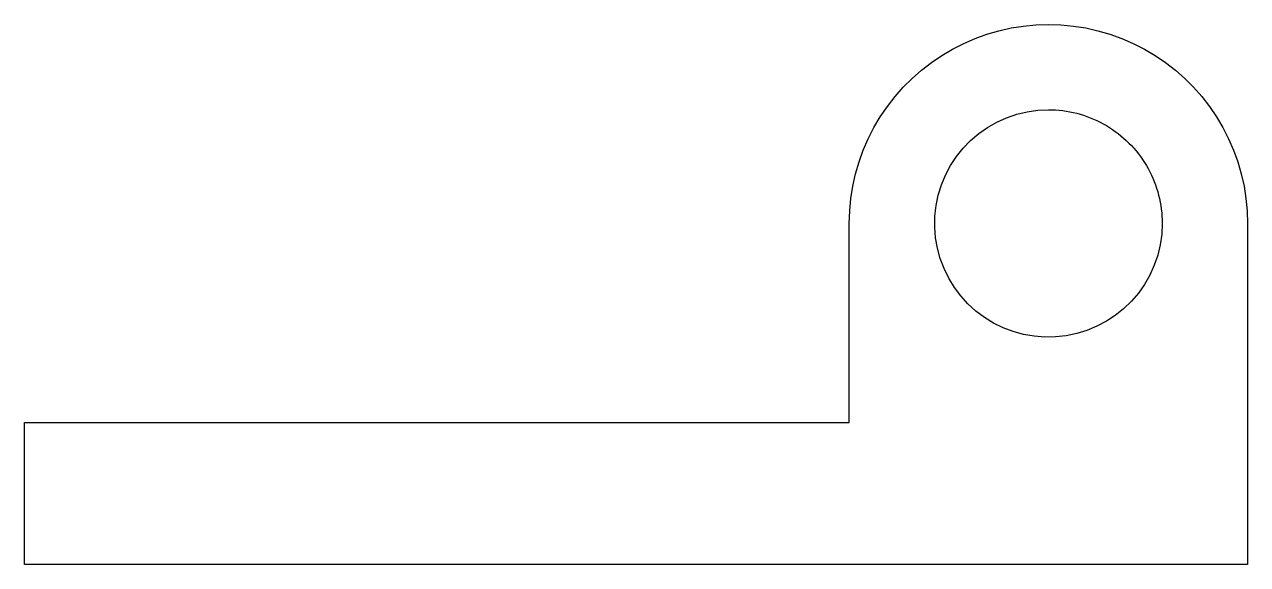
# Model space of a CAD drawing. Header units: metres. Extents: x -34 to 9, y 0 to 19.
import ezdxf

# ---------------------------------------------------------------- set-up
doc = ezdxf.new("R2010")
doc.units = ezdxf.units.M

msp = doc.modelspace()

# ---------------------------------------------------------------- linework, layer by layer
for points in [[(-5, 12), (-4.986, 12.44), (-4.945, 12.877), (-4.876, 13.312), (-4.78, 13.741), (-4.657, 14.163), (-4.508, 14.577), (-4.334, 14.98), (-4.134, 15.372), (-3.91, 15.751), (-3.663, 16.114), (-3.394, 16.462), (-3.103, 16.792), (-2.792, 17.103), (-2.462, 17.394), (-2.114, 17.663), (-1.751, 17.91), (-1.372, 18.134), (-0.98, 18.334), (-0.577, 18.508), (-0.163, 18.657), (0.259, 18.78), (0.688, 18.876), (1.123, 18.945), (1.56, 18.986), (2, 19), (2.44, 18.986), (2.877, 18.945), (3.312, 18.876), (3.741, 18.78), (4.163, 18.657), (4.577, 18.508), (4.98, 18.334), (5.372, 18.134), (5.751, 17.91), (6.114, 17.663), (6.462, 17.394), (6.792, 17.103), (7.103, 16.792), (7.394, 16.462), (7.663, 16.114), (7.91, 15.751), (8.134, 15.372), (8.334, 14.98), (8.508, 14.577), (8.657, 14.163), (8.78, 13.741), (8.876, 13.312), (8.945, 12.877), (8.986, 12.44), (9, 12)], [(6, 12), (5.982, 11.624), (5.929, 11.25), (5.841, 10.884), (5.719, 10.528), (5.564, 10.184), (5.377, 9.857), (5.161, 9.548), (4.916, 9.262), (4.645, 9), (4.351, 8.764), (4.036, 8.557), (3.703, 8.381), (3.355, 8.236), (2.995, 8.126), (2.626, 8.049), (2.251, 8.008), (1.874, 8.002), (1.499, 8.032), (1.127, 8.096), (0.764, 8.196), (0.411, 8.329), (0.073, 8.495), (-0.248, 8.692), (-0.55, 8.918), (-0.828, 9.172), (-1.082, 9.45), (-1.308, 9.752), (-1.505, 10.073), (-1.671, 10.411), (-1.804, 10.764), (-1.904, 11.127), (-1.968, 11.499), (-1.998, 11.874), (-1.992, 12.251), (-1.951, 12.626), (-1.874, 12.995), (-1.764, 13.355), (-1.619, 13.703), (-1.443, 14.036), (-1.236, 14.351), (-1, 14.645), (-0.738, 14.916), (-0.452, 15.161), (-0.143, 15.377), (0.184, 15.564), (0.528, 15.719), (0.884, 15.841), (1.25, 15.929), (1.624, 15.982), (2, 16)], [(2, 16), (2.126, 15.998), (2.251, 15.992), (2.376, 15.982), (2.501, 15.968), (2.626, 15.951), (2.75, 15.929), (2.873, 15.904), (2.995, 15.874), (3.116, 15.841), (3.236, 15.804), (3.355, 15.764), (3.472, 15.719), (3.589, 15.671), (3.703, 15.619), (3.816, 15.564), (3.927, 15.505), (4.036, 15.443), (4.143, 15.377), (4.248, 15.308), (4.351, 15.236), (4.452, 15.161), (4.55, 15.082), (4.645, 15), (4.738, 14.916), (4.828, 14.828), (4.916, 14.738), (5, 14.645), (5.082, 14.55), (5.161, 14.452), (5.236, 14.351), (5.308, 14.248), (5.377, 14.143), (5.443, 14.036), (5.505, 13.927), (5.564, 13.816), (5.619, 13.703), (5.671, 13.589), (5.719, 13.472), (5.764, 13.355), (5.804, 13.236), (5.841, 13.116), (5.874, 12.995), (5.904, 12.873), (5.929, 12.75), (5.951, 12.626), (5.968, 12.501), (5.982, 12.376), (5.992, 12.251), (5.998, 12.126), (6, 12)], [(-5, 5), (-5, 5.14), (-5, 5.28), (-5, 5.42), (-5, 5.56), (-5, 5.7), (-5, 5.84), (-5, 5.98), (-5, 6.12), (-5, 6.26), (-5, 6.4), (-5, 6.54), (-5, 6.68), (-5, 6.82), (-5, 6.96), (-5, 7.1), (-5, 7.24), (-5, 7.38), (-5, 7.52), (-5, 7.66), (-5, 7.8), (-5, 7.94), (-5, 8.08), (-5, 8.22), (-5, 8.36), (-5, 8.5), (-5, 8.64), (-5, 8.78), (-5, 8.92), (-5, 9.06), (-5, 9.2), (-5, 9.34), (-5, 9.48), (-5, 9.62), (-5, 9.76), (-5, 9.9), (-5, 10.04), (-5, 10.18), (-5, 10.32), (-5, 10.46), (-5, 10.6), (-5, 10.74), (-5, 10.88), (-5, 11.02), (-5, 11.16), (-5, 11.3), (-5, 11.44), (-5, 11.58), (-5, 11.72), (-5, 11.86), (-5, 12)], [(-5, 5), (-5, 5.14), (-5, 5.28), (-5, 5.42), (-5, 5.56), (-5, 5.7), (-5, 5.84), (-5, 5.98), (-5, 6.12), (-5, 6.26), (-5, 6.4), (-5, 6.54), (-5, 6.68), (-5, 6.82), (-5, 6.96), (-5, 7.1), (-5, 7.24), (-5, 7.38), (-5, 7.52), (-5, 7.66), (-5, 7.8), (-5, 7.94), (-5, 8.08), (-5, 8.22), (-5, 8.36), (-5, 8.5), (-5, 8.64), (-5, 8.78), (-5, 8.92), (-5, 9.06), (-5, 9.2), (-5, 9.34), (-5, 9.48), (-5, 9.62), (-5, 9.76), (-5, 9.9), (-5, 10.04), (-5, 10.18), (-5, 10.32), (-5, 10.46), (-5, 10.6), (-5, 10.74), (-5, 10.88), (-5, 11.02), (-5, 11.16), (-5, 11.3), (-5, 11.44), (-5, 11.58), (-5, 11.72), (-5, 11.86), (-5, 12)], [(9, 12), (9, 11.76), (9, 11.52), (9, 11.28), (9, 11.04), (9, 10.8), (9, 10.56), (9, 10.32), (9, 10.08), (9, 9.84), (9, 9.6), (9, 9.36), (9, 9.12), (9, 8.88), (9, 8.64), (9, 8.4), (9, 8.16), (9, 7.92), (9, 7.68), (9, 7.44), (9, 7.2), (9, 6.96), (9, 6.72), (9, 6.48), (9, 6.24), (9, 6), (9, 5.76), (9, 5.52), (9, 5.28), (9, 5.04), (9, 4.8), (9, 4.56), (9, 4.32), (9, 4.08), (9, 3.84), (9, 3.6), (9, 3.36), (9, 3.12), (9, 2.88), (9, 2.64), (9, 2.4), (9, 2.16), (9, 1.92), (9, 1.68), (9, 1.44), (9, 1.2), (9, 0.96), (9, 0.72), (9, 0.48), (9, 0.24), (9, 0)], [(-34, 0), (-34, 0.1), (-34, 0.2), (-34, 0.3), (-34, 0.4), (-34, 0.5), (-34, 0.6), (-34, 0.7), (-34, 0.8), (-34, 0.9), (-34, 1), (-34, 1.1), (-34, 1.2), (-34, 1.3), (-34, 1.4), (-34, 1.5), (-34, 1.6), (-34, 1.7), (-34, 1.8), (-34, 1.9), (-34, 2), (-34, 2.1), (-34, 2.2), (-34, 2.3), (-34, 2.4), (-34, 2.5), (-34, 2.6), (-34, 2.7), (-34, 2.8), (-34, 2.9), (-34, 3), (-34, 3.1), (-34, 3.2), (-34, 3.3), (-34, 3.4), (-34, 3.5), (-34, 3.6), (-34, 3.7), (-34, 3.8), (-34, 3.9), (-34, 4), (-34, 4.1), (-34, 4.2), (-34, 4.3), (-34, 4.4), (-34, 4.5), (-34, 4.6), (-34, 4.7), (-34, 4.8), (-34, 4.9), (-34, 5)], [(-34, 5), (-33.42, 5), (-32.84, 5), (-32.26, 5), (-31.68, 5), (-31.1, 5), (-30.52, 5), (-29.94, 5), (-29.36, 5), (-28.78, 5), (-28.2, 5), (-27.62, 5), (-27.04, 5), (-26.46, 5), (-25.88, 5), (-25.3, 5), (-24.72, 5), (-24.14, 5), (-23.56, 5), (-22.98, 5), (-22.4, 5), (-21.82, 5), (-21.24, 5), (-20.66, 5), (-20.08, 5), (-19.5, 5), (-18.92, 5), (-18.34, 5), (-17.76, 5), (-17.18, 5), (-16.6, 5), (-16.02, 5), (-15.44, 5), (-14.86, 5), (-14.28, 5), (-13.7, 5), (-13.12, 5), (-12.54, 5), (-11.96, 5), (-11.38, 5), (-10.8, 5), (-10.22, 5), (-9.64, 5), (-9.06, 5), (-8.48, 5), (-7.9, 5), (-7.32, 5), (-6.74, 5), (-6.16, 5), (-5.58, 5), (-5, 5)], [(-20, 5), (-19.7, 5), (-19.4, 5), (-19.1, 5), (-18.8, 5), (-18.5, 5), (-18.2, 5), (-17.9, 5), (-17.6, 5), (-17.3, 5), (-17, 5), (-16.7, 5), (-16.4, 5), (-16.1, 5), (-15.8, 5), (-15.5, 5), (-15.2, 5), (-14.9, 5), (-14.6, 5), (-14.3, 5), (-14, 5), (-13.7, 5), (-13.4, 5), (-13.1, 5), (-12.8, 5), (-12.5, 5), (-12.2, 5), (-11.9, 5), (-11.6, 5), (-11.3, 5), (-11, 5), (-10.7, 5), (-10.4, 5), (-10.1, 5), (-9.8, 5), (-9.5, 5), (-9.2, 5), (-8.9, 5), (-8.6, 5), (-8.3, 5), (-8, 5), (-7.7, 5), (-7.4, 5), (-7.1, 5), (-6.8, 5), (-6.5, 5), (-6.2, 5), (-5.9, 5), (-5.6, 5), (-5.3, 5), (-5, 5)], [(9, 0), (8.14, 0), (7.28, 0), (6.42, 0), (5.56, 0), (4.7, 0), (3.84, 0), (2.98, 0), (2.12, 0), (1.26, 0), (0.4, 0), (-0.46, 0), (-1.32, 0), (-2.18, 0), (-3.04, 0), (-3.9, 0), (-4.76, 0), (-5.62, 0), (-6.48, 0), (-7.34, 0), (-8.2, 0), (-9.06, 0), (-9.92, 0), (-10.78, 0), (-11.64, 0), (-12.5, 0), (-13.36, 0), (-14.22, 0), (-15.08, 0), (-15.94, 0), (-16.8, 0), (-17.66, 0), (-18.52, 0), (-19.38, 0), (-20.24, 0), (-21.1, 0), (-21.96, 0), (-22.82, 0), (-23.68, 0), (-24.54, 0), (-25.4, 0), (-26.26, 0), (-27.12, 0), (-27.98, 0), (-28.84, 0), (-29.7, 0), (-30.56, 0), (-31.42, 0), (-32.28, 0), (-33.14, 0), (-34, 0)]]:
    msp.add_lwpolyline(points)

doc.saveas('drawing.dxf')
